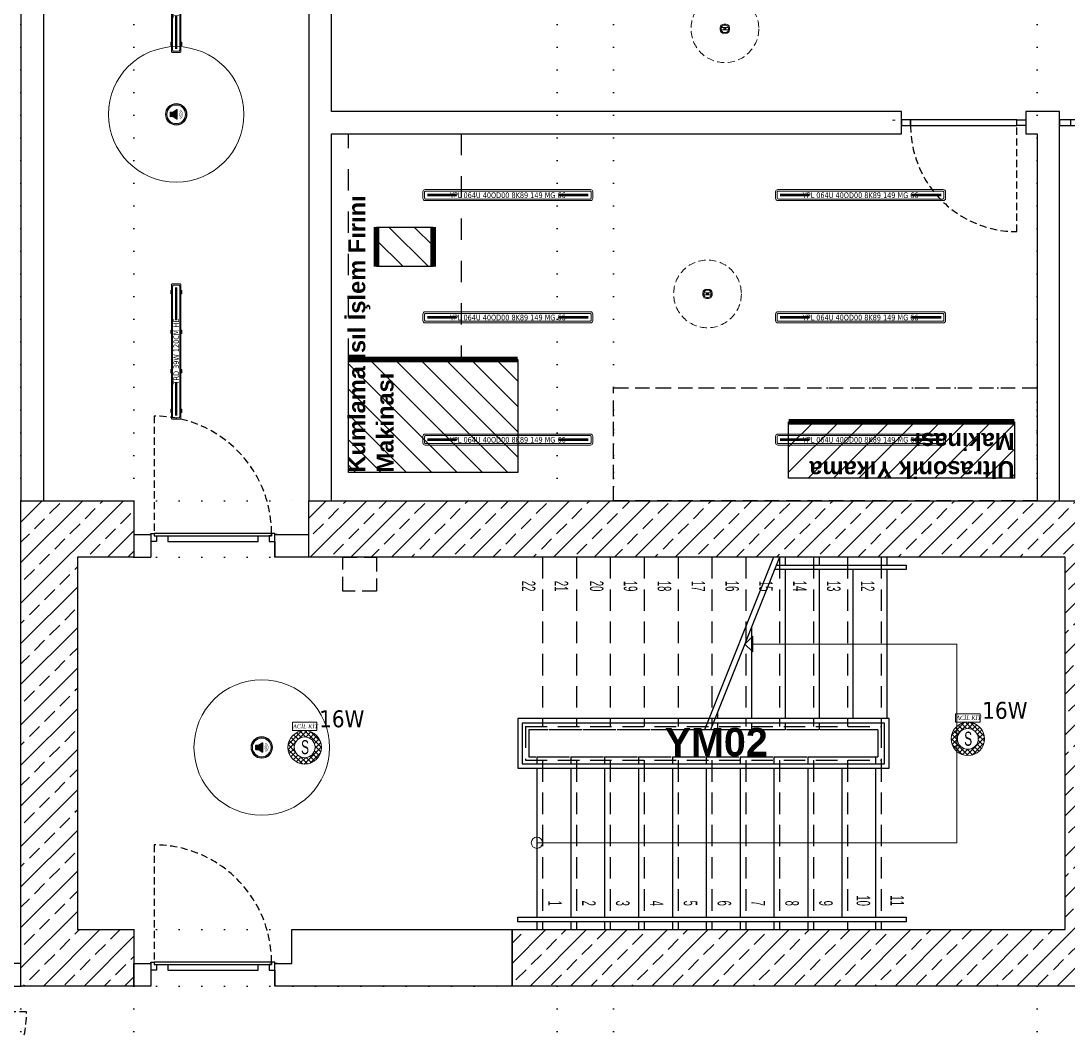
# Model space of a CAD drawing. Header units: centimetres. Extents: x 405564 to 502064, y 46284 to 60634.
# Drawn here: x 483750 to 484677, y 54994 to 55888 of the extents above; entities that cross this region are included whole.
import ezdxf
from ezdxf.enums import TextEntityAlignment as Align

# ---------------------------------------------------------------- set-up
doc = ezdxf.new("R2010")
doc.units = ezdxf.units.CM
for name, pattern in [('3+1_3b$0$DASHED', [0.25, 0.125, -0.125]), ('ACAD_ISO07W100', [3, 0, -3]), ('DASHED', [19.05, 12.7, -6.35]), ('DOT', [0.25, 0, -0.25]), ('HIDDEN', [9.525, 6.35, -3.175])]:
    doc.linetypes.add(name, pattern=pattern)
doc.layers.get('0').update_dxf_attribs({"color": 8, "lineweight": 9})
doc.layers.add('0-KRCN-AYDINLATMA-130426', color=8, linetype='Continuous', lineweight=9)
doc.layers.add('0-KRCN-MİMARİ-220526', color=8, linetype='Continuous', lineweight=9)
for name, color, linetype in [('AS_DOS_SAFT', 8, 'Continuous'), ('AS_DOS_TERAS_UST', 8, 'ACAD_ISO07W100'), ('AS_DUV_GAZBETON', 8, 'Continuous'), ('AS_KAPI_CAM', 8, 'Continuous'), ('AS_KAPI_POZ', 8, 'Continuous'), ('AS_KAPI_SAC', 8, 'Continuous'), ('AS_MER', 8, 'Continuous'), ('AS_MER_HIDDEN', 8, 'HIDDEN'), ('AS_MER_KORK', 8, 'Continuous'), ('AS_TA_BETONARME', 5, 'Continuous'), ('AS_TA_TARAMA', 8, 'Continuous'), ('AS_TEFR_CIHAZ', 8, 'Continuous'), ('AS_YAZI', 8, 'Continuous')]:
    doc.layers.add(name, color=color, linetype=linetype)
doc.styles.add('ACILIM', font='arial.ttf', dxfattribs={"width": 0.5})
doc.styles.add('Kalin02', font='arialbd.ttf')
doc.styles.add('OLC-50', font='romans.shx', dxfattribs={"width": 0.5, "height": 0.15})
doc.styles.add('OLCU', font='romanstw.shx', dxfattribs={"width": 0.6})
doc.styles.get("Standard").update_dxf_attribs({"font": 'timesi.ttf'})
doc.styles.add('TAHOMA', font='tahoma.ttf')
doc.styles.add('ÖZER-YAZI', font='arial.ttf', dxfattribs={"width": 0.6, "height": 15})
pattern_1 = [(225, (17560.68, -7819.299), (17.96051, -17.96051), []), (225, (17542.72, -7819.299), (17.96051, -17.96051), [12.7, -6.35])]

# ---------------------------------------------------------------- blocks, each defined once
blk = doc.blocks.new('TRD 39W 120CM ELP')
at = {"layer": '0-KRCN-AYDINLATMA-130426'}
h = blk.add_hatch(color=256, dxfattribs=at)
h.dxf.hatch_style = 1
h.paths.add_polyline_path([(-54.27, 4.25), (-51.23, 4.25), (-51.23, 4.86), (-54.27, 4.86)])
h = blk.add_hatch(color=256, dxfattribs=at)
h.dxf.hatch_style = 1
h.paths.add_polyline_path([(-19.27, 4.25), (-16.23, 4.25), (-16.23, 4.86), (-19.27, 4.86)])
h = blk.add_hatch(color=256, dxfattribs=at)
h.dxf.hatch_style = 1
h.paths.add_polyline_path([(15.73, 4.25), (18.77, 4.25), (18.77, 4.86), (15.73, 4.86)])
h = blk.add_hatch(color=256, dxfattribs=at)
h.dxf.hatch_style = 1
h.paths.add_polyline_path([(50.73, 4.25), (53.77, 4.25), (53.77, 4.86), (50.73, 4.86)])
h = blk.add_hatch(color=256, dxfattribs=at)
h.dxf.hatch_style = 1
h.paths.add_polyline_path([(-54.27, -4.25), (-51.23, -4.25), (-51.23, -4.86), (-54.27, -4.86)])
h = blk.add_hatch(color=256, dxfattribs=at)
h.dxf.hatch_style = 1
h.paths.add_polyline_path([(-19.27, -4.25), (-16.23, -4.25), (-16.23, -4.86), (-19.27, -4.86)])
h = blk.add_hatch(color=256, dxfattribs=at)
h.dxf.hatch_style = 1
h.paths.add_polyline_path([(15.73, -4.25), (18.77, -4.25), (18.77, -4.86), (15.73, -4.86)])
h = blk.add_hatch(color=256, dxfattribs=at)
h.dxf.hatch_style = 1
h.paths.add_polyline_path([(50.73, -4.25), (53.77, -4.25), (53.77, -4.86), (50.73, -4.86)])
for points in [[(-59.25, 4.25), (58.75, 4.25, -0.414214), (59.75, 3.25), (59.75, -3.25, -0.414214), (58.75, -4.25), (-59.25, -4.25, -0.414214), (-60.25, -3.25), (-60.25, 3.25, -0.414214)], [(-58.14, 3.14), (57.64, 3.14, -0.414214), (58.64, 2.14), (58.64, -2.14, -0.414214), (57.64, -3.14), (-58.14, -3.14, -0.414214), (-59.14, -2.14), (-59.14, 2.14, -0.414214)]]:
    blk.add_lwpolyline(points, format="xyb", close=True, dxfattribs=at)
at = {"layer": '0-KRCN-AYDINLATMA-130426', "const_width": 2, "elevation": 1}
for points in [[(-57.14, 0), (-28.03, 0)], [(27.53, 0), (56.64, 0)]]:
    blk.add_lwpolyline(points, dxfattribs=at)
at = {"layer": '0-KRCN-AYDINLATMA-130426'}
for points in [[(-54.27, 4.25), (-51.23, 4.25), (-51.23, 4.86), (-54.27, 4.86)], [(-19.27, 4.25), (-16.23, 4.25), (-16.23, 4.86), (-19.27, 4.86)], [(15.73, 4.25), (18.77, 4.25), (18.77, 4.86), (15.73, 4.86)], [(50.73, 4.25), (53.77, 4.25), (53.77, 4.86), (50.73, 4.86)], [(-54.27, -4.25), (-51.23, -4.25), (-51.23, -4.86), (-54.27, -4.86)], [(-19.27, -4.25), (-16.23, -4.25), (-16.23, -4.86), (-19.27, -4.86)], [(15.73, -4.25), (18.77, -4.25), (18.77, -4.86), (15.73, -4.86)], [(50.73, -4.25), (53.77, -4.25), (53.77, -4.86), (50.73, -4.86)]]:
    blk.add_lwpolyline(points, close=True, dxfattribs=at)
at = {"layer": '0-KRCN-AYDINLATMA-130426', "ltscale": 60, "style": 'TAHOMA', "width": 0.8}
blk.add_text('TRD 39W 120CM HE', height=5, dxfattribs=at).set_placement((-0.25, 0), align=Align.MIDDLE_CENTER)
blk = doc.blocks.new('16W SIVA ÜSTÜ LED SENSÖRLÜ KİTLİ TAVAN ARMATÜRÜ')
at = {"layer": '0-KRCN-AYDINLATMA-130426'}
h = blk.add_hatch(dxfattribs=at)
h.set_pattern_fill('ANSI37', color=256)
h.paths.add_polyline_path([(14.8, 0, 1), (-14.8, 0, 1)])
h.paths.add_polyline_path([(9.2, 0, 1), (-9.2, 0, 1)], flags=16)
h.paths.add_polyline_path([(-5.87, 9.72), (6.35, 9.72), (6.35, -9.45), (-5.87, -9.45)], flags=24)
blk.add_lwpolyline([(-10.89, 14.8), (10.89, 14.8), (10.89, 22.31), (-10.89, 22.31)], close=True, dxfattribs=at)
for radius in [14.8, 9.2]:
    blk.add_circle((0, 0), radius, dxfattribs=at)
blk.add_text('ACİL KİT', height=3.63, dxfattribs=at).set_placement((-10.35, 16.78))
at = {"layer": '0-KRCN-AYDINLATMA-130426', "style": 'ÖZER-YAZI', "width": 0.6}
blk.add_text('S', height=12.5, dxfattribs=at).set_placement((0.28, 0.14), align=Align.MIDDLE)
at = {"layer": '0-KRCN-AYDINLATMA-130426', "insert": (12.79, 17.49), "char_height": 15, "attachment_point": 7, "style": 'TAHOMA'}
blk.add_mtext_dynamic_manual_height_columns('{\\fTahoma|b0|i0|c162|p34;16W}', width=15, gutter_width=12.5, heights=[0], dxfattribs=at)
blk = doc.blocks.new('YPL 064U 40OD00 8K89 149 MG 66')
at = {"layer": '0-KRCN-AYDINLATMA-130426'}
for points in [[(75.25, -2.9), (75.25, 2.9, 0.414214), (73.25, 4.9), (-73.25, 4.9, 0.414214), (-75.25, 2.9), (-75.25, -2.9, 0.414214), (-73.25, -4.9), (73.25, -4.9, 0.414214)], [(73.85, -2.5), (73.85, 2.5, 0.414214), (72.85, 3.5), (-72.85, 3.5, 0.414214), (-73.85, 2.5), (-73.85, -2.5, 0.414214), (-72.85, -3.5), (72.85, -3.5, 0.414214)]]:
    blk.add_lwpolyline(points, format="xyb", close=True, dxfattribs=at)
at = {"layer": '0-KRCN-AYDINLATMA-130426', "const_width": 2.51, "elevation": 1.25}
for points in [[(-71.34, -0.01), (-45.35, -0.01)], [(45.35, -0.01), (71.35, -0.01)]]:
    blk.add_lwpolyline(points, dxfattribs=at)
at = {"layer": '0-KRCN-AYDINLATMA-130426', "ltscale": 60, "style": 'TAHOMA', "width": 0.8}
blk.add_text('YPL 064U 40OD00 8K89 149 MG 66', height=5, dxfattribs=at).set_placement((0, -0.15), align=Align.MIDDLE_CENTER)
blk = doc.blocks.new('ABB 6131-21-24-500')
at = {"layer": '0-KRCN-AYDINLATMA-130426'}
for p, q in [((-4.01, -1), (-4.01, 1)), ((3.2, 0.99), (-3.19, 0.99)), ((-3.19, -0.84), (-3.19, 0.76)), ((-1.01, 4), (0.99, 4)), ((-1.01, -0.92), (-1.01, 0.99)), ((-0.8, 3.16), (0.8, 3.16)), ((0.97, -0.92), (0.97, 0.99)), ((3.2, 0.76), (3.2, -0.84)), ((3.99, 1), (3.99, -1)), ((3.2, -0.92), (-3.19, -0.92)), ((0.99, -4), (-1.01, -4)), ((0.8, -3.23), (-0.8, -3.23))]:
    blk.add_line(p, q, dxfattribs=at)
at = {"layer": '0-KRCN-AYDINLATMA-130426', "linetype": 'HIDDEN'}
blk.add_circle((0, 0), 30, dxfattribs=at)
at = {"layer": '0-KRCN-AYDINLATMA-130426'}
for centre, radius in [((-0.53, 0), 0.0887), ((0, 0), 0.16), ((0.52, 0), 0.0887)]:
    blk.add_circle(centre, radius, dxfattribs=at)
for centre, radius, start, end in [((-1.01, 1), 3, 90, 180), ((-0.8, 0.76), 2.4, 90, 180), ((0.8, 0.76), 2.4, 0, 90), ((0.99, 1), 3, 0, 90), ((-1.01, -1), 3, 180, 270), ((-0.8, -0.84), 2.4, 180, 270), ((0.8, -0.84), 2.4, 270, 0), ((0.99, -1), 3, 270, 0)]:
    blk.add_arc(centre, radius, start, end, dxfattribs=at)
blk = doc.blocks.new('SIVA ÜSTÜ TİPİ HOPARLÖR')
at = {"layer": '0-KRCN-AYDINLATMA-130426'}
h = blk.add_hatch(color=256, dxfattribs=at)
h.dxf.hatch_style = 1
h.paths.add_polyline_path([(9.24, 0, 1), (-9.24, 0, 1)])
h.paths.add_polyline_path([(8.23, 0, -1), (-8.23, 0, -1)], flags=16)
h.paths.add_polyline_path([(1.25, -3.88, -0.598176), (0.27, -4.41), (-2.7, -2.45, 0.147433), (-3.05, -2.34), (-5.09, -2.34, -0.414214), (-5.72, -1.71), (-5.72, 1.71, -0.414214), (-5.09, 2.34), (-3.05, 2.34, 0.147433), (-2.7, 2.45), (0.27, 4.41, -0.598176), (1.25, 3.88)], flags=0)
h = blk.add_hatch(color=256, dxfattribs=at)
h.dxf.hatch_style = 1
h.paths.add_polyline_path([(0.27, -4.41, 0.598176), (1.25, -3.88), (1.25, 3.88, 0.598176), (0.27, 4.41), (-2.7, 2.45, -0.147433), (-3.05, 2.34), (-5.09, 2.34, 0.414214), (-5.72, 1.71), (-5.72, -1.71, 0.414214), (-5.09, -2.34), (-3.05, -2.34, -0.147433), (-2.7, -2.45)])
at = {"layer": '0-KRCN-AYDINLATMA-130426', "const_width": 0.317}
blk.add_lwpolyline([(0.27, -4.41, 0.598176), (1.25, -3.88), (1.25, 3.88, 0.598176), (0.27, 4.41), (-2.7, 2.45, -0.147433), (-3.05, 2.34), (-5.09, 2.34, 0.414214), (-5.72, 1.71), (-5.72, -1.71, 0.414214), (-5.09, -2.34), (-3.05, -2.34, -0.147433), (-2.7, -2.45)], format="xyb", close=True, dxfattribs=at)
for points in [[(2.41, 1.29, -0.601398), (2.41, -1.29)], [(2.8, 2.51, -0.658812), (2.8, -2.51)], [(3.19, 3.72, -0.680488), (3.19, -3.72)]]:
    blk.add_lwpolyline(points, format="xyb", dxfattribs=at)
at = {"layer": '0-KRCN-AYDINLATMA-130426'}
blk.add_circle((0, 0), 60, dxfattribs=at)
at = {"layer": '0-KRCN-AYDINLATMA-130426', "ltscale": 0.1}
for radius in [9.5, 9.24, 8.23]:
    blk.add_circle((0, 0), radius, dxfattribs=at)
blk = doc.blocks.new('G$C546873DE')
at = {"layer": '0-KRCN-AYDINLATMA-130426', "rotation": 90}
for p in [(13323.18, 8786.05), (13323.18, 8461.05)]:
    blk.add_blockref('TRD 39W 120CM ELP', p, dxfattribs=at)
at = {"layer": '0-KRCN-AYDINLATMA-130426'}
for name, p in [('ABB 6131-21-24-500', (13809.18, 8746.72)), ('SIVA ÜSTÜ TİPİ HOPARLÖR', (13323.18, 8670.9)), ('YPL 064U 40OD00 8K89 149 MG 66', (13616.93, 8599.38)), ('YPL 064U 40OD00 8K89 149 MG 66', (13929.43, 8599.38)), ('ABB 6131-21-24-500', (13793.81, 8511.82)), ('YPL 064U 40OD00 8K89 149 MG 66', (13616.93, 8491.05)), ('YPL 064U 40OD00 8K89 149 MG 66', (13929.43, 8491.05)), ('YPL 064U 40OD00 8K89 149 MG 66', (13616.93, 8382.71)), ('YPL 064U 40OD00 8K89 149 MG 66', (13929.43, 8382.71)), ('SIVA ÜSTÜ TİPİ HOPARLÖR', (13398.96, 8109.93)), ('16W SIVA ÜSTÜ LED SENSÖRLÜ KİTLİ TAVAN ARMATÜRÜ', (14024.4, 8117.55)), ('16W SIVA ÜSTÜ LED SENSÖRLÜ KİTLİ TAVAN ARMATÜRÜ', (13437.02, 8110.05))]:
    blk.add_blockref(name, p, dxfattribs=at)
blk = doc.blocks.new('IsılİşlemFırını')
at = {"layer": 'AS_TEFR_CIHAZ'}
h = blk.add_hatch(dxfattribs=at)
h.set_pattern_fill('ANSI31', color=1, scale=5)
h.paths.add_polyline_path([(236401.38, -43470.57), (236436.38, -43470.57), (236436.38, -43520.57), (236401.38, -43520.57)])
at = {"layer": 'AS_TEFR_CIHAZ', "color": 1, "linetype": '3+1_3b$0$DASHED', "ltscale": 150}
blk.add_lwpolyline([(236318.88, -43445.57), (236518.88, -43445.57), (236518.88, -43545.57), (236318.88, -43545.57), (236318.88, -43445.57)], dxfattribs=at)
at = {"layer": 'AS_TEFR_CIHAZ', "color": 1, "const_width": 5}
for points in [[(236401.38, -43470.57), (236436.38, -43470.57)], [(236401.38, -43520.57), (236436.38, -43520.57)]]:
    blk.add_lwpolyline(points, dxfattribs=at)
at = {"layer": 'AS_TEFR_CIHAZ', "color": 1}
blk.add_lwpolyline([(236401.38, -43470.57), (236436.38, -43470.57), (236436.38, -43520.57), (236401.38, -43520.57), (236401.38, -43470.57)], dxfattribs=at)
at = {"layer": 'AS_TEFR_CIHAZ', "insert": (236318.88, -43445.57), "char_height": 15, "attachment_point": 1, "style": 'Kalin02'}
blk.add_mtext_dynamic_manual_height_columns('Isıl İşlem Fırını', width=588.2143, gutter_width=750, heights=[89.27], dxfattribs=at)
blk = doc.blocks.new('UltrasonikYıkamaMakinası')
at = {"layer": 'AS_TEFR_CIHAZ'}
h = blk.add_hatch(dxfattribs=at)
h.set_pattern_fill('ANSI31', color=1, scale=5)
h.paths.add_polyline_path([(236840.6, -43509.07), (237040.6, -43509.07), (237040.6, -43559.07), (236840.6, -43559.07)])
at = {"layer": 'AS_TEFR_CIHAZ', "color": 1}
blk.add_lwpolyline([(236840.6, -43509.07), (237040.6, -43509.07), (237040.6, -43559.07), (236840.6, -43559.07), (236840.6, -43509.07)], dxfattribs=at)
at = {"layer": 'AS_TEFR_CIHAZ', "color": 1, "linetype": '3+1_3b$0$DASHED', "ltscale": 150}
blk.add_lwpolyline([(236840.6, -43509.07), (237040.6, -43509.07), (237040.6, -43559.07), (236840.6, -43559.07), (236840.6, -43509.07)], dxfattribs=at)
at = {"layer": 'AS_TEFR_CIHAZ', "color": 1, "const_width": 5}
blk.add_lwpolyline([(237040.6, -43559.07), (236840.6, -43559.07)], dxfattribs=at)
at = {"layer": 'AS_TEFR_CIHAZ', "insert": (236840.6, -43509.07), "char_height": 15, "attachment_point": 1, "style": 'Kalin02'}
blk.add_mtext_dynamic_manual_height_columns('Ultrasonik Yıkama \\PMakinası', width=588.2143, gutter_width=750, heights=[89.27], dxfattribs=at)
blk = doc.blocks.new('KumlamaMakinası')
at = {"layer": 'AS_TEFR_CIHAZ'}
h = blk.add_hatch(dxfattribs=at)
h.set_pattern_fill('ANSI31', color=1, scale=5)
h.paths.add_polyline_path([(237245.84, -43305.65), (237345.84, -43305.65), (237345.84, -43455.65), (237245.84, -43455.65)])
at = {"layer": 'AS_TEFR_CIHAZ', "color": 1, "const_width": 5}
blk.add_lwpolyline([(237345.84, -43305.65), (237345.84, -43455.65)], dxfattribs=at)
at = {"layer": 'AS_TEFR_CIHAZ', "color": 1}
blk.add_lwpolyline([(237245.84, -43305.65), (237345.84, -43305.65), (237345.84, -43455.65), (237245.84, -43455.65), (237245.84, -43305.65)], dxfattribs=at)
at = {"layer": 'AS_TEFR_CIHAZ', "color": 1, "linetype": '3+1_3b$0$DASHED', "ltscale": 150}
blk.add_lwpolyline([(237245.84, -43305.65), (237345.84, -43305.65), (237345.84, -43455.65), (237245.84, -43455.65), (237245.84, -43305.65)], dxfattribs=at)
at = {"layer": 'AS_TEFR_CIHAZ', "insert": (237245.84, -43305.65), "char_height": 15, "attachment_point": 1, "style": 'Kalin02'}
blk.add_mtext_dynamic_manual_height_columns('Kumlama \\PMakinası', width=588.2143, gutter_width=750, heights=[89.27], dxfattribs=at)
blk = doc.blocks.new('A.2_cihazlar')
at = {"layer": 'AS_TEFR_CIHAZ'}
for name, p, rotation in [('IsılİşlemFırını', (-46805.57, -237513.88), 90), ('KumlamaMakinası', (-46665.65, -238540.84), 90), ('UltrasonikYıkamaMakinası', (234070.6, -44809.07), 180)]:
    blk.add_blockref(name, p, dxfattribs=dict(at, rotation=rotation))
blk = doc.blocks.new('*U573')
at = {"color": 0, "linetype": 'HIDDEN', "lineweight": -2}
blk.add_line((3, 105), (3, 1), dxfattribs=at)
at = {"color": 0, "lineweight": -2}
for points in [[(-2, 0), (0, 0), (0, 1), (3, 1), (3, -1), (5, -1), (5, -6), (0, -6), (0, -20)], [(112, 0), (110, 0), (110, 1), (107, 1), (107, -1), (105, -1), (105, -6), (110, -6), (110, -20)], [(15, -1), (15, -6), (95, -6), (95, -1)]]:
    blk.add_lwpolyline(points, dxfattribs=at)
blk.add_lwpolyline([(0, 1), (0, 0)])
blk.add_lwpolyline([(3, 1), (3, -1), (107, -1), (107, 1)], close=True, dxfattribs=at)
at = {"color": 0, "linetype": 'HIDDEN', "lineweight": -2}
blk.add_arc((3, 1), 104, 360, 90, dxfattribs=at)
at = {"color": 3, "style": 'OLCU', "width": 0.5, "flags": 1}
for tag, p in [('K-DIVISYON', (-70, -85)), ('K-PBAR', (115, -85)), ('K-KAPITIP', (-70, -335))]:
    blk.add_attdef(tag, p, '', height=17.5, dxfattribs=at)
at = {"color": 5, "true_color": 0x0505ff, "style": 'OLCU', "width": 0.5, "flags": 1}
for tag, p in [('K-NEREDEN-NO', (-70, -110)), ('K-NEREYE-NO', (-70, -185)), ('K-DUVARTIP', (-70, -285)), ('K-ACILISYON', (-70, -310))]:
    blk.add_attdef(tag, p, '', height=17.5, dxfattribs=at)
at = {"color": 1, "true_color": 0xfa0000, "style": 'OLCU', "width": 0.5, "flags": 1}
for tag, p in [('K-IZLENEBILIRLIK', (115, -110)), ('K-TEKMELIK', (115, -135)), ('K-KONTROLTIPNEREDEN', (-70, -160)), ('K-BAND', (115, -160)), ('K-MENFEZ', (115, -210)), ('K-KONTROLTIPNEREYE', (-70, -235)), ('K-PENCERE', (115, -235)), ('K-KILITTIP', (-70, -260)), ('K-NOT-AS-MIMARI1', (115, -285)), ('K-NOT-ELEKTRIK', (115, -335)), ('K-NOT-YANGIN', (115, -360)), ('K-ACMAKAPAMASISTEMI', (-70, -385)), ('K-NOT-ISLETME', (115, -385)), ('K-YANGIN', (-70, -435))]:
    blk.add_attdef(tag, p, '', height=17.5, dxfattribs=at)
at = {"color": 220, "true_color": 0xf113d4, "style": 'OLCU', "width": 0.5, "flags": 1}
for tag, p in [('K-NEREDEN-AD', (-70, -135)), ('K-NEREYE-AD', (-70, -210))]:
    blk.add_attdef(tag, p, '', height=17.5, dxfattribs=at)
at = {"color": 0, "style": 'OLCU', "width": 0.5, "flags": 1}
for tag, p in [('K-TAMACILIRLIK', (115, -185)), ('K-NOT-AS-MIMARI2', (115, -310)), ('K-KASATIP', (-70, -360)), ('K-KURSUN', (-70, -410))]:
    blk.add_attdef(tag, p, '', height=17.5, dxfattribs=at)
at = {"color": 252, "style": 'OLCU', "width": 0.5, "flags": 1}
for tag, p in [('K-REZ1', (115, -435)), ('K-REZ2', (115, -460)), ('K-REZ3', (115, -485)), ('K-REZ4', (115, -510)), ('K-REZ5', (115, -535))]:
    blk.add_attdef(tag, p, '', height=17.5, dxfattribs=at)
at = {"layer": 'AS_KAPI_POZ', "style": 'OLCU', "width": 0.45}
for tag, p in [('POZ+GEN', (55, 16.5)), ('YUK', (55, -21.5))]:
    blk.add_attdef(tag, text='', height=20, dxfattribs=at).set_placement(p, align=Align.MIDDLE_CENTER)
at = {"layer": 'AS_KAPI_POZ', "style": 'OLCU', "width": 0.5}
blk.add_attdef('K-NO', text='', height=8, rotation=90, dxfattribs=at).set_placement((6, 3), align=Align.TOP_LEFT)
at = {"layer": 'AS_KAPI_POZ', "color": 251, "style": 'OLCU', "width": 0.45}
blk.add_attdef('K-DUVAR(CM)', text='', height=6, dxfattribs=at).set_placement((-5, -5), align=Align.MIDDLE_RIGHT)
blk = doc.blocks.new('*U574')
at = {"color": 0, "linetype": 'HIDDEN', "lineweight": -2}
blk.add_line((3, 105), (3, 1), dxfattribs=at)
at = {"color": 0, "lineweight": -2}
for points in [[(-2, 0), (0, 0), (0, 1), (3, 1), (3, -1), (5, -1), (5, -6), (0, -6), (0, -20)], [(112, 0), (110, 0), (110, 1), (107, 1), (107, -1), (105, -1), (105, -6), (110, -6), (110, -20)], [(15, -1), (15, -6), (95, -6), (95, -1)]]:
    blk.add_lwpolyline(points, dxfattribs=at)
blk.add_lwpolyline([(0, 1), (0, 0)])
blk.add_lwpolyline([(3, 1), (3, -1), (107, -1), (107, 1)], close=True, dxfattribs=at)
at = {"color": 0, "linetype": 'HIDDEN', "lineweight": -2}
blk.add_arc((3, 1), 104, 360, 90, dxfattribs=at)
at = {"color": 3, "style": 'OLCU', "width": 0.5, "flags": 1}
for tag, p in [('K-DIVISYON', (-70, -85)), ('K-PBAR', (115, -85)), ('K-KAPITIP', (-70, -335))]:
    blk.add_attdef(tag, p, '', height=17.5, dxfattribs=at)
at = {"color": 5, "true_color": 0x0505ff, "style": 'OLCU', "width": 0.5, "flags": 1}
for tag, p in [('K-NEREDEN-NO', (-70, -110)), ('K-NEREYE-NO', (-70, -185)), ('K-DUVARTIP', (-70, -285)), ('K-ACILISYON', (-70, -310))]:
    blk.add_attdef(tag, p, '', height=17.5, dxfattribs=at)
at = {"color": 1, "true_color": 0xfa0000, "style": 'OLCU', "width": 0.5, "flags": 1}
for tag, p in [('K-IZLENEBILIRLIK', (115, -110)), ('K-TEKMELIK', (115, -135)), ('K-KONTROLTIPNEREDEN', (-70, -160)), ('K-BAND', (115, -160)), ('K-MENFEZ', (115, -210)), ('K-KONTROLTIPNEREYE', (-70, -235)), ('K-PENCERE', (115, -235)), ('K-KILITTIP', (-70, -260)), ('K-NOT-AS-MIMARI1', (115, -285)), ('K-NOT-ELEKTRIK', (115, -335)), ('K-NOT-YANGIN', (115, -360)), ('K-ACMAKAPAMASISTEMI', (-70, -385)), ('K-NOT-ISLETME', (115, -385)), ('K-YANGIN', (-70, -435))]:
    blk.add_attdef(tag, p, '', height=17.5, dxfattribs=at)
at = {"color": 220, "true_color": 0xf113d4, "style": 'OLCU', "width": 0.5, "flags": 1}
for tag, p in [('K-NEREDEN-AD', (-70, -135)), ('K-NEREYE-AD', (-70, -210))]:
    blk.add_attdef(tag, p, '', height=17.5, dxfattribs=at)
at = {"color": 0, "style": 'OLCU', "width": 0.5, "flags": 1}
for tag, p in [('K-TAMACILIRLIK', (115, -185)), ('K-NOT-AS-MIMARI2', (115, -310)), ('K-KASATIP', (-70, -360)), ('K-KURSUN', (-70, -410))]:
    blk.add_attdef(tag, p, '', height=17.5, dxfattribs=at)
at = {"color": 252, "style": 'OLCU', "width": 0.5, "flags": 1}
for tag, p in [('K-REZ1', (115, -435)), ('K-REZ2', (115, -460)), ('K-REZ3', (115, -485)), ('K-REZ4', (115, -510)), ('K-REZ5', (115, -535))]:
    blk.add_attdef(tag, p, '', height=17.5, dxfattribs=at)
at = {"layer": 'AS_KAPI_POZ', "style": 'OLCU', "width": 0.45}
for tag, p in [('POZ+GEN', (55, 16.5)), ('YUK', (55, -21.5))]:
    blk.add_attdef(tag, text='', height=20, dxfattribs=at).set_placement(p, align=Align.MIDDLE_CENTER)
at = {"layer": 'AS_KAPI_POZ', "style": 'OLCU', "width": 0.5}
blk.add_attdef('K-NO', text='', height=8, rotation=90, dxfattribs=at).set_placement((6, 3), align=Align.TOP_LEFT)
at = {"layer": 'AS_KAPI_POZ', "color": 251, "style": 'OLCU', "width": 0.45}
blk.add_attdef('K-DUVAR(CM)', text='', height=6, dxfattribs=at).set_placement((-5, -5), align=Align.MIDDLE_RIGHT)
blk = doc.blocks.new('*U625')
at = {"color": 0}
for p, q in [((105, 0), (10, 0)), ((1385, 0), (325, 0)), ((10, -5), (105, -5)), ((325, -5), (1385, -5))]:
    blk.add_line(p, q, dxfattribs=at)
for points in [[(0, 0), (0, -5), (10, -5), (10, 0)], [(105, 0), (105, -5), (115, -5), (115, 0)], [(315, 0), (315, -5), (325, -5), (325, 0)], [(1385, 0), (1385, -5), (1395, -5), (1395, 0)]]:
    blk.add_lwpolyline(points, close=True, dxfattribs=at)
at = {"style": 'OLCU', "width": 0.45, "flags": 1}
for tag, p in [('C-ICI-CNO', (15, -80)), ('C-DIVISYON1', (15, -105)), ('C-BOSLUK', (15, -130)), ('C-DIVISYON2', (15, -155))]:
    blk.add_attdef(tag, text='', height=20, dxfattribs=at).set_placement(p, align=Align.MIDDLE_LEFT)
at = {"color": 0, "style": 'OLCU', "width": 0.5, "flags": 1}
for tag, p in [('C-REZ1', (15, -215)), ('C-REZ2', (15, -240))]:
    blk.add_attdef(tag, text='', height=17.5, dxfattribs=at).set_placement(p, align=Align.MIDDLE_LEFT)
at = {"layer": 'AS_KAPI_POZ', "style": 'OLC-50', "width": 0.5}
blk.add_attdef('C-NO', text='', height=8, rotation=90, dxfattribs=at).set_placement((10, 5), align=Align.TOP_LEFT)
at = {"layer": 'AS_KAPI_POZ', "style": 'OLCU', "width": 0.45}
for tag, p in [('POZ+GEN-C', (50, 15)), ('YUK-C', (50, -20))]:
    blk.add_attdef(tag, text='', height=20, dxfattribs=at).set_placement(p, align=Align.MIDDLE_CENTER)
blk = doc.blocks.new('*U642')
at = {"color": 0, "linetype": 'HIDDEN', "lineweight": -2}
blk.add_line((3, 105), (3, 1), dxfattribs=at)
at = {"color": 0, "lineweight": -2}
for points in [[(-2, 0), (0, 0), (0, 1), (3, 1), (3, -1), (5, -1), (5, -6), (0, -6), (0, -20)], [(112, 0), (110, 0), (110, 1), (107, 1), (107, -1), (105, -1), (105, -6), (110, -6), (110, -20)], [(15, -1), (15, -6), (95, -6), (95, -1)]]:
    blk.add_lwpolyline(points, dxfattribs=at)
blk.add_lwpolyline([(0, 1), (0, 0)])
blk.add_lwpolyline([(3, 1), (3, -1), (107, -1), (107, 1)], close=True, dxfattribs=at)
at = {"color": 0, "linetype": 'HIDDEN', "lineweight": -2}
blk.add_arc((3, 1), 104, 360, 90, dxfattribs=at)
at = {"color": 3, "style": 'OLCU', "width": 0.5, "flags": 1}
for tag, p in [('K-DIVISYON', (-80, -95)), ('K-PBAR', (105, -95)), ('K-KAPITIP', (-80, -345))]:
    blk.add_attdef(tag, p, '', height=17.5, dxfattribs=at)
at = {"color": 5, "true_color": 0x0505ff, "style": 'OLCU', "width": 0.5, "flags": 1}
for tag, p in [('K-NEREDEN-NO', (-80, -120)), ('K-NEREYE-NO', (-80, -195)), ('K-DUVARTIP', (-80, -295)), ('K-ACILISYON', (-80, -320))]:
    blk.add_attdef(tag, p, '', height=17.5, dxfattribs=at)
at = {"color": 1, "true_color": 0xfa0000, "style": 'OLCU', "width": 0.5, "flags": 1}
for tag, p in [('K-IZLENEBILIRLIK', (105, -120)), ('K-TEKMELIK', (105, -145)), ('K-KONTROLTIPNEREDEN', (-80, -170)), ('K-BAND', (105, -170)), ('K-MENFEZ', (105, -220)), ('K-KONTROLTIPNEREYE', (-80, -245)), ('K-PENCERE', (105, -245)), ('K-KILITTIP', (-80, -270)), ('K-NOT-AS-MIMARI1', (105, -295)), ('K-NOT-ELEKTRIK', (105, -345)), ('K-NOT-YANGIN', (105, -370)), ('K-ACMAKAPAMASISTEMI', (-80, -395)), ('K-NOT-ISLETME', (105, -395)), ('K-YANGIN', (-80, -445))]:
    blk.add_attdef(tag, p, '', height=17.5, dxfattribs=at)
at = {"color": 220, "true_color": 0xf113d4, "style": 'OLCU', "width": 0.5, "flags": 1}
for tag, p in [('K-NEREDEN-AD', (-80, -145)), ('K-NEREYE-AD', (-80, -220))]:
    blk.add_attdef(tag, p, '', height=17.5, dxfattribs=at)
at = {"color": 0, "style": 'OLCU', "width": 0.5, "flags": 1}
for tag, p in [('K-TAMACILIRLIK', (105, -195)), ('K-NOT-AS-MIMARI2', (105, -320)), ('K-KASATIP', (-80, -370)), ('K-KURSUN', (-80, -420))]:
    blk.add_attdef(tag, p, '', height=17.5, dxfattribs=at)
at = {"color": 252, "style": 'OLCU', "width": 0.5, "flags": 1}
for tag, p in [('K-REZ1', (105, -445)), ('K-REZ2', (105, -470)), ('K-REZ3', (105, -495)), ('K-REZ4', (105, -520)), ('K-REZ5', (105, -545))]:
    blk.add_attdef(tag, p, '', height=17.5, dxfattribs=at)
at = {"layer": 'AS_KAPI_POZ', "style": 'OLCU', "width": 0.45}
for tag, p in [('POZ+GEN', (55, 16.5)), ('YUK', (55, -21.5))]:
    blk.add_attdef(tag, text='', height=20, dxfattribs=at).set_placement(p, align=Align.MIDDLE_CENTER)
at = {"layer": 'AS_KAPI_POZ', "style": 'OLCU', "width": 0.5}
blk.add_attdef('K-NO', text='', height=8, rotation=90, dxfattribs=at).set_placement((6, 3), align=Align.TOP_LEFT)
at = {"layer": 'AS_KAPI_POZ', "color": 251, "style": 'OLCU', "width": 0.45}
blk.add_attdef('K-DUVAR(CM)', text='', height=6, dxfattribs=at).set_placement((-5, -5), align=Align.MIDDLE_RIGHT)
blk = doc.blocks.new('*U695')
at = {"color": 0, "linetype": 'HIDDEN', "lineweight": -2}
blk.add_line((102, -104), (102, -10), dxfattribs=at)
at = {"color": 0, "lineweight": -2}
for points in [[(0, -10), (8, -10), (8, -5), (0, -5), (0, -10)], [(102, -10), (102, -5), (8, -5), (8, -10)], [(110, -10), (102, -10), (102, -5), (110, -5), (110, -10)]]:
    blk.add_lwpolyline(points, close=True, dxfattribs=at)
at = {"color": 0, "linetype": 'HIDDEN', "lineweight": -2}
blk.add_arc((102, -10), 94, 180, 270, dxfattribs=at)
at = {"color": 3, "style": 'OLCU', "width": 0.5, "flags": 1}
for tag, p in [('K-DIVISYON', (-80, -85)), ('K-PBAR', (105, -85)), ('K-KAPITIP', (-80, -335))]:
    blk.add_attdef(tag, p, '', height=17.5, dxfattribs=at)
at = {"color": 5, "true_color": 0x0505ff, "style": 'OLCU', "width": 0.5, "flags": 1}
for tag, p in [('K-NEREDEN-NO', (-80, -110)), ('K-NEREYE-NO', (-80, -185)), ('K-DUVARTIP', (-80, -285)), ('K-ACILISYON', (-80, -310))]:
    blk.add_attdef(tag, p, '', height=17.5, dxfattribs=at)
at = {"color": 1, "true_color": 0xfa0000, "style": 'OLCU', "width": 0.5, "flags": 1}
for tag, p in [('K-IZLENEBILIRLIK', (105, -110)), ('K-TEKMELIK', (105, -135)), ('K-KONTROLTIPNEREDEN', (-80, -160)), ('K-BAND', (105, -160)), ('K-MENFEZ', (105, -210)), ('K-KONTROLTIPNEREYE', (-80, -235)), ('K-PENCERE', (105, -235)), ('K-KILITTIP', (-80, -260)), ('K-NOT-AS-MIMARI1', (105, -285)), ('K-NOT-ELEKTRIK', (105, -335)), ('K-NOT-YANGIN', (105, -360)), ('K-ACMAKAPAMASISTEMI', (-80, -385)), ('K-NOT-ISLETME', (105, -385)), ('K-YANGIN', (-80, -435))]:
    blk.add_attdef(tag, p, '', height=17.5, dxfattribs=at)
at = {"color": 220, "true_color": 0xf113d4, "style": 'OLCU', "width": 0.5, "flags": 1}
for tag, p in [('K-NEREDEN-AD', (-80, -135)), ('K-NEREYE-AD', (-80, -210))]:
    blk.add_attdef(tag, p, '', height=17.5, dxfattribs=at)
at = {"color": 0, "style": 'OLCU', "width": 0.5, "flags": 1}
for tag, p in [('K-TAMACILIRLIK', (105, -185)), ('K-NOT-AS-MIMARI2', (105, -310)), ('K-KASATIP', (-80, -360)), ('K-KURSUN', (-80, -410))]:
    blk.add_attdef(tag, p, '', height=17.5, dxfattribs=at)
at = {"color": 252, "style": 'OLCU', "width": 0.5, "flags": 1}
for tag, p in [('K-REZ1', (105, -435)), ('K-REZ2', (105, -460)), ('K-REZ3', (105, -485)), ('K-REZ4', (105, -510)), ('K-REZ5', (105, -535))]:
    blk.add_attdef(tag, p, '', height=17.5, dxfattribs=at)
at = {"layer": 'AS_KAPI_POZ', "color": 251, "style": 'OLCU', "width": 0.45}
blk.add_attdef('K-DUVAR(CM)', text='', height=6, dxfattribs=at).set_placement((-5, -5), align=Align.MIDDLE_RIGHT)
at = {"layer": 'AS_KAPI_POZ', "style": 'OLCU', "width": 0.45}
for tag, p in [('YUK', (60, -31.08)), ('POZ+GEN', (60, -71.08))]:
    blk.add_attdef(tag, text='', height=20, dxfattribs=at).set_placement(p, align=Align.MIDDLE_CENTER)
at = {"layer": 'AS_KAPI_POZ', "style": 'OLCU', "width": 0.5}
blk.add_attdef('K-NO', text='', height=8, rotation=90, dxfattribs=at).set_placement((83, -77.58), align=Align.TOP_LEFT)
blk = doc.blocks.new('A$C6A10306C')
at = {"layer": 'AS_TA_TARAMA'}
h = blk.add_hatch(dxfattribs=at)
h.set_pattern_fill('ANSI33', color=256, scale=4, angle=180)
h.set_pattern_definition(pattern_1)
h.paths.add_polyline_path([(13235.68, -5551.45), (13285.68, -5551.45), (13285.68, -5601.45), (13185.68, -5601.45), (13185.68, -5171.45), (13285.68, -5171.45), (13285.68, -5221.45), (13235.68, -5221.45)])
h = blk.add_hatch(dxfattribs=at)
h.set_pattern_fill('ANSI33', color=256, scale=4, angle=180)
h.set_pattern_definition(pattern_1)
h.paths.add_polyline_path([(14400.68, -5221.45), (14160.68, -5221.45), (14160.68, -5601.45), (13620.68, -5601.45), (13620.68, -5551.45), (14110.68, -5551.45), (14110.68, -5221.45), (13440.68, -5221.45), (13440.68, -5171.45), (14450.68, -5171.45), (14450.68, -5601.45), (14400.68, -5601.45)])
blk.add_lwpolyline([(13833.88, -5291.45), (13833.88, -5291.45), (13826.88, -5298.45), (13833.88, -5305.45)], close=True)
blk.add_lwpolyline([(13642.68, -5474.45), (14014.68, -5474.45), (14014.68, -5298.45), (13833.88, -5298.45)])
blk.add_circle((13642.68, -5474.45), 5)
at = {"layer": 'AS_DOS_SAFT', "linetype": 'DASHED'}
for points in [[(13710.68, -5171.45), (13710.68, -5071.45), (14085.68, -5071.45), (14085.68, -5171.45)], [(13500.68, -5221.45), (13500.68, -5251.45), (13470.68, -5251.45), (13470.68, -5221.45)]]:
    blk.add_lwpolyline(points, close=True, dxfattribs=at)
at = {"layer": 'AS_DOS_TERAS_UST', "linetype": 'DOT', "ltscale": 80}
for p, q in [((13185.68, -5171.45), (13185.68, -4601.45)), ((13285.68, -5171.45), (13285.68, -4601.45)), ((13660.68, -5171.45), (13660.68, -4601.45)), ((13710.68, -5171.45), (13710.68, -4601.45)), ((14085.68, -5171.45), (14085.68, -4601.45)), ((13285.68, -5171.45), (13440.68, -5171.45)), ((13285.68, -5221.45), (13440.68, -5221.45)), ((13285.68, -5551.45), (13620.68, -5551.45)), ((13185.68, -5601.45), (13185.68, -6101.45)), ((13285.68, -5601.45), (13620.68, -5601.45)), ((13285.68, -5601.45), (13285.68, -6101.45)), ((13660.68, -5601.45), (13660.68, -6101.45)), ((13710.68, -5601.45), (13710.68, -6101.45)), ((14085.68, -5601.45), (14085.68, -6101.45))]:
    blk.add_line(p, q, dxfattribs=at)
at = {"layer": 'AS_DOS_TERAS_UST', "linetype": 'DOT', "ltscale": 50}
blk.add_lwpolyline([(13710.68, -5171.45), (13710.68, -5071.45), (14085.68, -5071.45), (14085.68, -5171.45)], close=True, dxfattribs=at)
at = {"layer": 'AS_DUV_GAZBETON'}
for points in [[(13460.68, -4846.45), (13965.68, -4846.45), (13965.68, -4826.45), (13460.68, -4826.45), (13460.68, -3571.45), (15565.68, -3571.45), (15565.68, -3606.45), (15585.68, -3606.45), (15585.68, -3551.45), (13440.68, -3551.45), (13440.68, -5171.45), (13460.68, -5171.45)], [(13620.68, -5551.45), (13620.68, -5601.45), (13410.68, -5601.45), (13410.68, -5581.45), (13425.68, -5581.45), (13425.68, -5551.45)], [(13085.68, -5601.45), (13185.68, -5601.45), (13185.68, -5581.45), (13065.68, -5581.45), (13065.68, -5621.45), (13085.68, -5621.45)], [(13300.68, -5581.45), (13300.68, -5601.45), (13285.68, -5601.45), (13285.68, -5581.45)]]:
    blk.add_lwpolyline(points, close=True, dxfattribs=at)
for points in [[(13185.68, -4601.45), (13185.68, -5171.45)], [(13205.68, -4601.45), (13205.68, -5171.45)], [(14105.68, -5171.45), (14105.68, -4826.45), (14075.68, -4826.45), (14075.68, -4846.45), (14085.68, -4846.45), (14085.68, -5171.45)], [(13285.68, -5201.45), (13300.68, -5201.45), (13300.68, -5221.45)], [(13440.68, -5221.45), (13410.68, -5221.45), (13410.68, -5201.45), (13440.68, -5201.45)], [(13285.68, -5221.45), (13300.68, -5221.45)]]:
    blk.add_lwpolyline(points, dxfattribs=at)
at = {"layer": 'AS_MER'}
for p, q in [((13862.68, -5221.45), (13862.68, -5228.45)), ((13892.68, -5221.45), (13892.68, -5228.45)), ((13952.68, -5221.45), (13952.68, -5228.45)), ((13862.68, -5232.45), (13862.68, -5364.45)), ((13892.68, -5232.45), (13892.68, -5364.45)), ((13922.68, -5232.45), (13922.68, -5364.45)), ((13952.68, -5232.45), (13952.68, -5364.45)), ((13832.68, -5283.95), (13832.68, -5364.45)), ((13802.68, -5358.95), (13802.68, -5364.45)), ((13802.68, -5368.45), (13802.68, -5374.45)), ((13832.68, -5368.45), (13832.68, -5374.45)), ((13862.68, -5368.45), (13862.68, -5374.45)), ((13892.68, -5368.45), (13892.68, -5374.45)), ((13635.68, -5374.45), (13635.68, -5398.45)), ((13944.68, -5374.45), (13944.68, -5398.45)), ((13642.68, -5398.45), (13642.68, -5404.45)), ((13672.68, -5398.45), (13672.68, -5404.45)), ((13702.68, -5398.45), (13702.68, -5404.45)), ((13732.68, -5398.45), (13732.68, -5404.45)), ((13762.68, -5398.45), (13762.68, -5404.45)), ((13792.68, -5398.45), (13792.68, -5404.45)), ((13822.68, -5398.45), (13822.68, -5404.45)), ((13852.68, -5398.45), (13852.68, -5404.45)), ((13882.68, -5398.45), (13882.68, -5404.45)), ((13942.68, -5398.45), (13942.68, -5404.45)), ((13642.68, -5408.45), (13642.68, -5540.45)), ((13672.68, -5408.45), (13672.68, -5540.45)), ((13702.68, -5408.45), (13702.68, -5540.45)), ((13732.68, -5408.45), (13732.68, -5540.45)), ((13762.68, -5408.45), (13762.68, -5540.45)), ((13792.68, -5408.45), (13792.68, -5540.45)), ((13822.68, -5408.45), (13822.68, -5540.45)), ((13852.68, -5408.45), (13852.68, -5540.45)), ((13882.68, -5408.45), (13882.68, -5540.45)), ((13912.68, -5408.45), (13912.68, -5540.45)), ((13942.68, -5408.45), (13942.68, -5540.45)), ((13642.68, -5544.45), (13642.68, -5551.45)), ((13672.68, -5544.45), (13672.68, -5551.45)), ((13702.68, -5544.45), (13702.68, -5551.45)), ((13732.68, -5544.45), (13732.68, -5551.45)), ((13762.68, -5544.45), (13762.68, -5551.45)), ((13792.68, -5544.45), (13792.68, -5551.45)), ((13822.68, -5544.45), (13822.68, -5551.45)), ((13852.68, -5544.45), (13852.68, -5551.45)), ((13882.68, -5544.45), (13882.68, -5551.45)), ((13942.68, -5544.45), (13942.68, -5551.45))]:
    blk.add_line(p, q, dxfattribs=at)
for points in [[(13852.29, -5221.45), (13791.09, -5374.45)], [(13857.68, -5221.45), (13796.48, -5374.45)], [(13652.68, -5374.45), (13635.68, -5374.45)], [(13682.68, -5374.45), (13653.68, -5374.45)], [(13712.68, -5374.45), (13683.68, -5374.45)], [(13742.68, -5374.45), (13713.68, -5374.45)], [(13772.68, -5374.45), (13743.68, -5374.45)], [(13802.68, -5374.45), (13773.68, -5374.45)], [(13832.68, -5374.45), (13803.68, -5374.45)], [(13862.68, -5374.45), (13833.68, -5374.45)], [(13892.68, -5374.45), (13863.68, -5374.45)], [(13944.68, -5374.45), (13893.68, -5374.45)], [(13635.68, -5398.45), (13641.68, -5398.45)], [(13642.68, -5398.45), (13671.68, -5398.45)], [(13672.68, -5398.45), (13701.68, -5398.45)], [(13702.68, -5398.45), (13731.68, -5398.45)], [(13732.68, -5398.45), (13761.68, -5398.45)], [(13762.68, -5398.45), (13791.68, -5398.45)], [(13792.68, -5398.45), (13821.68, -5398.45)], [(13822.68, -5398.45), (13851.68, -5398.45)], [(13852.68, -5398.45), (13881.68, -5398.45)], [(13882.68, -5398.45), (13944.68, -5398.45)]]:
    blk.add_lwpolyline(points, dxfattribs=at)
at = {"layer": 'AS_MER_HIDDEN', "linetype": 'DASHED', "ltscale": 1.5}
for p, q in [((13647.68, -5221.45), (13647.68, -5371.45)), ((13677.68, -5221.45), (13677.68, -5371.45)), ((13707.68, -5221.45), (13707.68, -5371.45)), ((13737.68, -5221.45), (13737.68, -5371.45)), ((13767.68, -5221.45), (13767.68, -5371.45)), ((13797.68, -5221.45), (13797.68, -5371.45)), ((13827.68, -5221.45), (13827.68, -5371.45)), ((13857.68, -5221.45), (13857.68, -5371.45)), ((13887.68, -5221.45), (13887.68, -5371.45)), ((13917.68, -5221.45), (13917.68, -5371.45)), ((13947.68, -5221.45), (13947.68, -5371.45)), ((13632.68, -5371.45), (13947.68, -5371.45)), ((13632.68, -5371.45), (13632.68, -5401.45)), ((13947.68, -5371.45), (13947.68, -5401.45)), ((13632.68, -5401.45), (13947.68, -5401.45)), ((13647.68, -5401.45), (13647.68, -5551.45)), ((13677.68, -5401.45), (13677.68, -5551.45)), ((13707.68, -5401.45), (13707.68, -5551.45)), ((13737.68, -5401.45), (13737.68, -5551.45)), ((13767.68, -5401.45), (13767.68, -5551.45)), ((13797.68, -5401.45), (13797.68, -5551.45)), ((13827.68, -5401.45), (13827.68, -5551.45)), ((13857.68, -5401.45), (13857.68, -5551.45)), ((13887.68, -5401.45), (13887.68, -5551.45)), ((13917.68, -5401.45), (13917.68, -5551.45)), ((13947.68, -5401.45), (13947.68, -5551.45))]:
    blk.add_line(p, q, dxfattribs=at)
at = {"layer": 'AS_MER_KORK'}
for p, q in [((13969.68, -5228.45), (13969.68, -5232.45)), ((13625.68, -5364.45), (13625.68, -5408.45)), ((13954.68, -5364.45), (13625.68, -5364.45)), ((13629.68, -5368.45), (13629.68, -5404.45)), ((13950.68, -5368.45), (13629.68, -5368.45)), ((13950.68, -5404.45), (13950.68, -5368.45)), ((13954.68, -5408.45), (13954.68, -5364.45)), ((13629.68, -5404.45), (13950.68, -5404.45)), ((13625.68, -5408.45), (13954.68, -5408.45)), ((13969.68, -5540.45), (13969.68, -5544.45))]:
    blk.add_line(p, q, dxfattribs=at)
for points in [[(13854.88, -5228.45), (13969.68, -5228.45)], [(13969.68, -5232.45), (13853.28, -5232.45)], [(13969.68, -5544.45), (13625.68, -5544.45), (13625.68, -5540.45), (13969.68, -5540.45)]]:
    blk.add_lwpolyline(points, dxfattribs=at)
at = {"layer": 'AS_TA_BETONARME'}
for p, q in [((13185.68, -5601.45), (13185.68, -5171.45)), ((13185.68, -5171.45), (13285.68, -5171.45)), ((13285.68, -5171.45), (13285.68, -5221.45)), ((13440.68, -5221.45), (13440.68, -5171.45)), ((13440.68, -5171.45), (14450.68, -5171.45)), ((13285.68, -5221.45), (13235.68, -5221.45)), ((13235.68, -5221.45), (13235.68, -5551.45)), ((14110.68, -5221.45), (13440.68, -5221.45)), ((14110.68, -5551.45), (14110.68, -5221.45)), ((13235.68, -5551.45), (13285.68, -5551.45)), ((13285.68, -5551.45), (13285.68, -5601.45)), ((13620.68, -5601.45), (13620.68, -5551.45)), ((13620.68, -5551.45), (14110.68, -5551.45)), ((13285.68, -5601.45), (13185.68, -5601.45)), ((14160.68, -5601.45), (13620.68, -5601.45))]:
    blk.add_line(p, q, dxfattribs=at)
blk.add_blockref('A.2_cihazlar', (16835.68, -3851.45))
at = {"layer": 'AS_KAPI_CAM'}
blk.add_blockref('*U695', (13965.68, -4828.95), dxfattribs=at).add_auto_attribs({'K-DUVAR(CM)': '-'})
blk.add_blockref('*U625', (14105.68, -4833.95), dxfattribs=at)
at = {"layer": 'AS_KAPI_SAC'}
for name, p in [('*U573', (13300.68, -5201.45)), ('*U574', (13300.68, -5581.45))]:
    blk.add_blockref(name, p, dxfattribs=at)
at = {"layer": 'AS_KAPI_SAC', "rotation": 270}
blk.add_blockref('*U642', (13085.68, -5621.45), dxfattribs=at)
at = {"layer": 'AS_MER', "style": 'ACILIM', "width": 0.5}
for s, p in [('22', (13641.37, -5242.45)), ('21', (13670.42, -5242.45)), ('20', (13701.67, -5242.45)), ('19', (13731.67, -5242.45)), ('18', (13761.67, -5242.45)), ('17', (13791.67, -5242.45)), ('16', (13821.67, -5242.45)), ('15', (13851.67, -5242.45)), ('14', (13881.67, -5242.45)), ('13', (13911.67, -5242.45)), ('12', (13941.67, -5242.45))]:
    blk.add_text(s, height=12, rotation=270, dxfattribs=at).set_placement(p, align=Align.TOP_LEFT)
for s, p in [('1', (13649.13, -5530.45)), ('2', (13679.13, -5530.45)), ('3', (13709.13, -5530.45)), ('4', (13739.13, -5530.45)), ('5', (13769.13, -5530.45)), ('6', (13799.13, -5530.45)), ('7', (13829.13, -5530.45)), ('8', (13859.13, -5530.45)), ('9', (13889.13, -5530.45)), ('10', (13922.3, -5530.45)), ('11', (13952.3, -5530.45))]:
    blk.add_text(s, height=12, rotation=270, dxfattribs=at).set_placement(p, align=Align.BOTTOM_RIGHT)
at = {"layer": 'AS_YAZI', "insert": (13847.18, -5372.79), "char_height": 25, "attachment_point": 3, "style": 'Kalin02'}
blk.add_mtext_dynamic_manual_height_columns('YM02', width=517.0646, gutter_width=375, heights=[194.58], dxfattribs=at)

msp = doc.modelspace()

# ---------------------------------------------------------------- block references
at = {"layer": '0-KRCN-AYDINLATMA-130426'}
msp.add_blockref('G$C546873DE', (470564.07, 47134.02), dxfattribs=at)

# ---------------------------------------------------------------- next in the draw order: block references
at = {"layer": '0-KRCN-MİMARİ-220526'}
msp.add_blockref('A$C6A10306C', (470564.07, 60634.02), dxfattribs=at)

doc.saveas('drawing.dxf')
